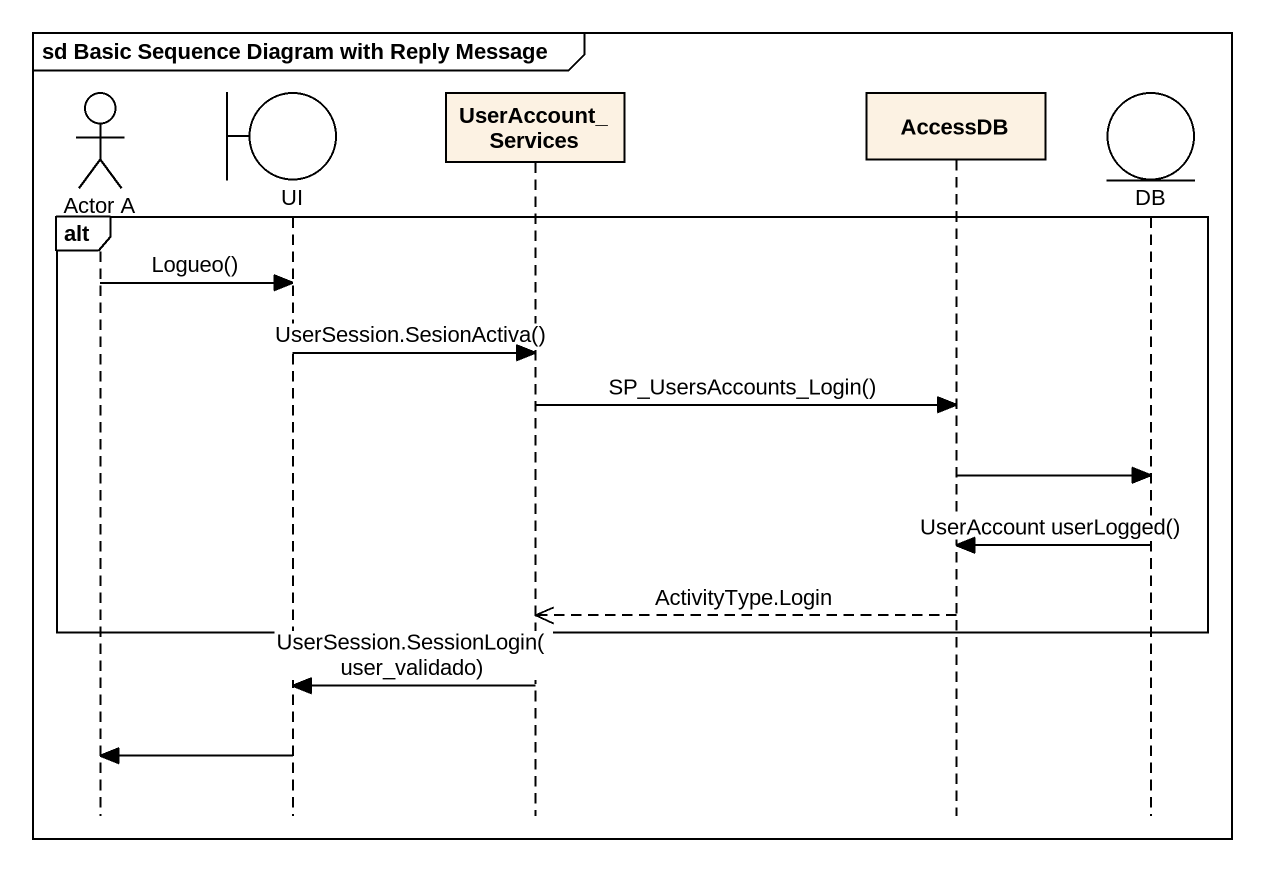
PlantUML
@startuml
mainframe sd Basic Sequence Diagram with Reply Message
hide footbox
actor "Actor A" as Actor_A
boundary UI
participant UserAccount_Services
participant AccessDB
entity DB

alt
  Actor_A -> UI : Logueo()
  UI -> UserAccount_Services : UserSession.SesionActiva()
  UserAccount_Services -> AccessDB : SP_UsersAccounts_Login()
  AccessDB -> DB
  DB -> AccessDB : UserAccount userLogged()
  AccessDB -->> UserAccount_Services : ActivityType.Login
end
UserAccount_Services -> UI : UserSession.SessionLogin(user_validado)
UI -> Actor_A
@enduml
